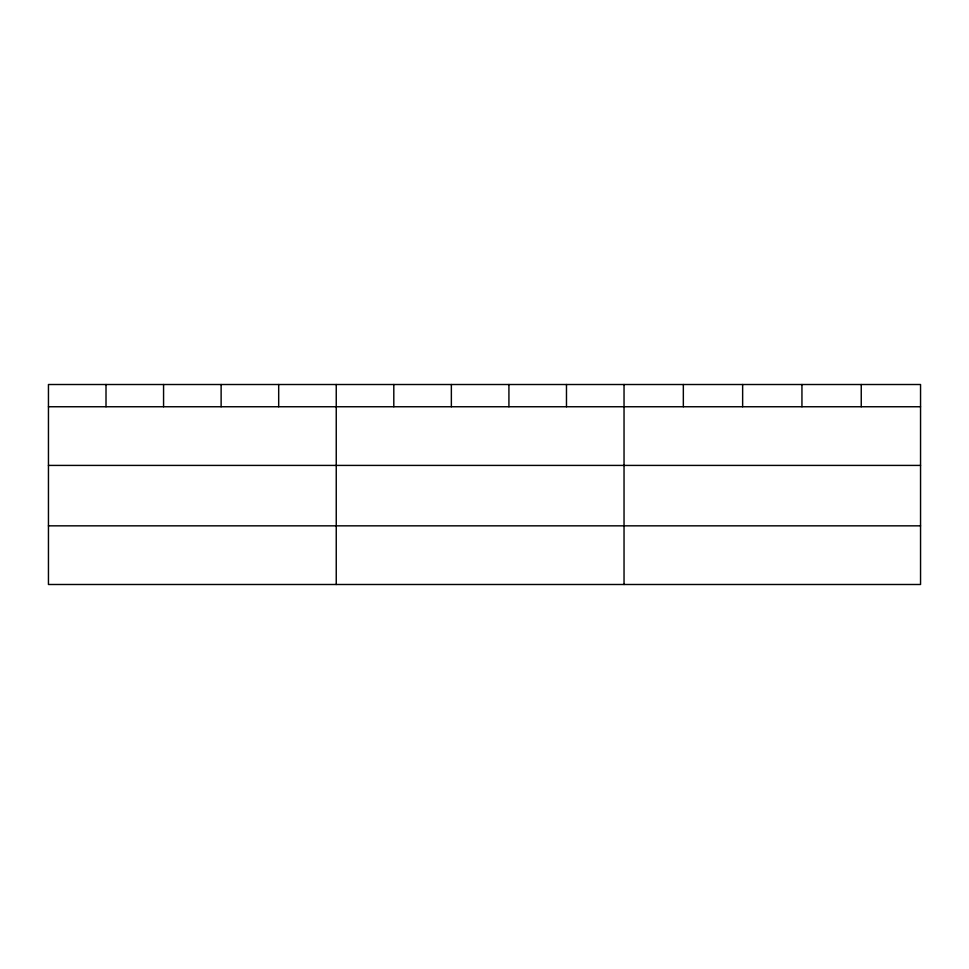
<?xml version="1.0" encoding="UTF-8"?>
<svg xmlns="http://www.w3.org/2000/svg" width="969" height="969" viewBox="0 0 969 969"><rect width="100%" height="100%" fill="white"/><g stroke="black" fill="none" stroke-linecap="round" stroke-linejoin="round"><path stroke-width="1.45" d="M920.55 465.411L920.55 384.511L48.45 384.511L48.45 584.489L920.55 584.489L920.55 465.411L48.45 465.411M48.45 406.75L920.55 406.75M48.45 525.84L920.55 525.84M861.247 384.511L861.247 406.75M801.944 384.511L801.944 406.75M742.642 384.511L742.642 406.75M683.339 384.511L683.339 406.75M624.036 384.511L624.036 584.489M566.477 384.511L566.477 406.75M508.919 384.511L508.919 406.75M451.36 384.511L451.36 406.75M393.802 384.511L393.802 406.75M336.243 384.511L336.243 584.489M278.684 384.511L278.684 406.75M221.126 384.511L221.126 406.75M163.567 384.511L163.567 406.75M106.009 384.511L106.009 406.75"/></g></svg>
